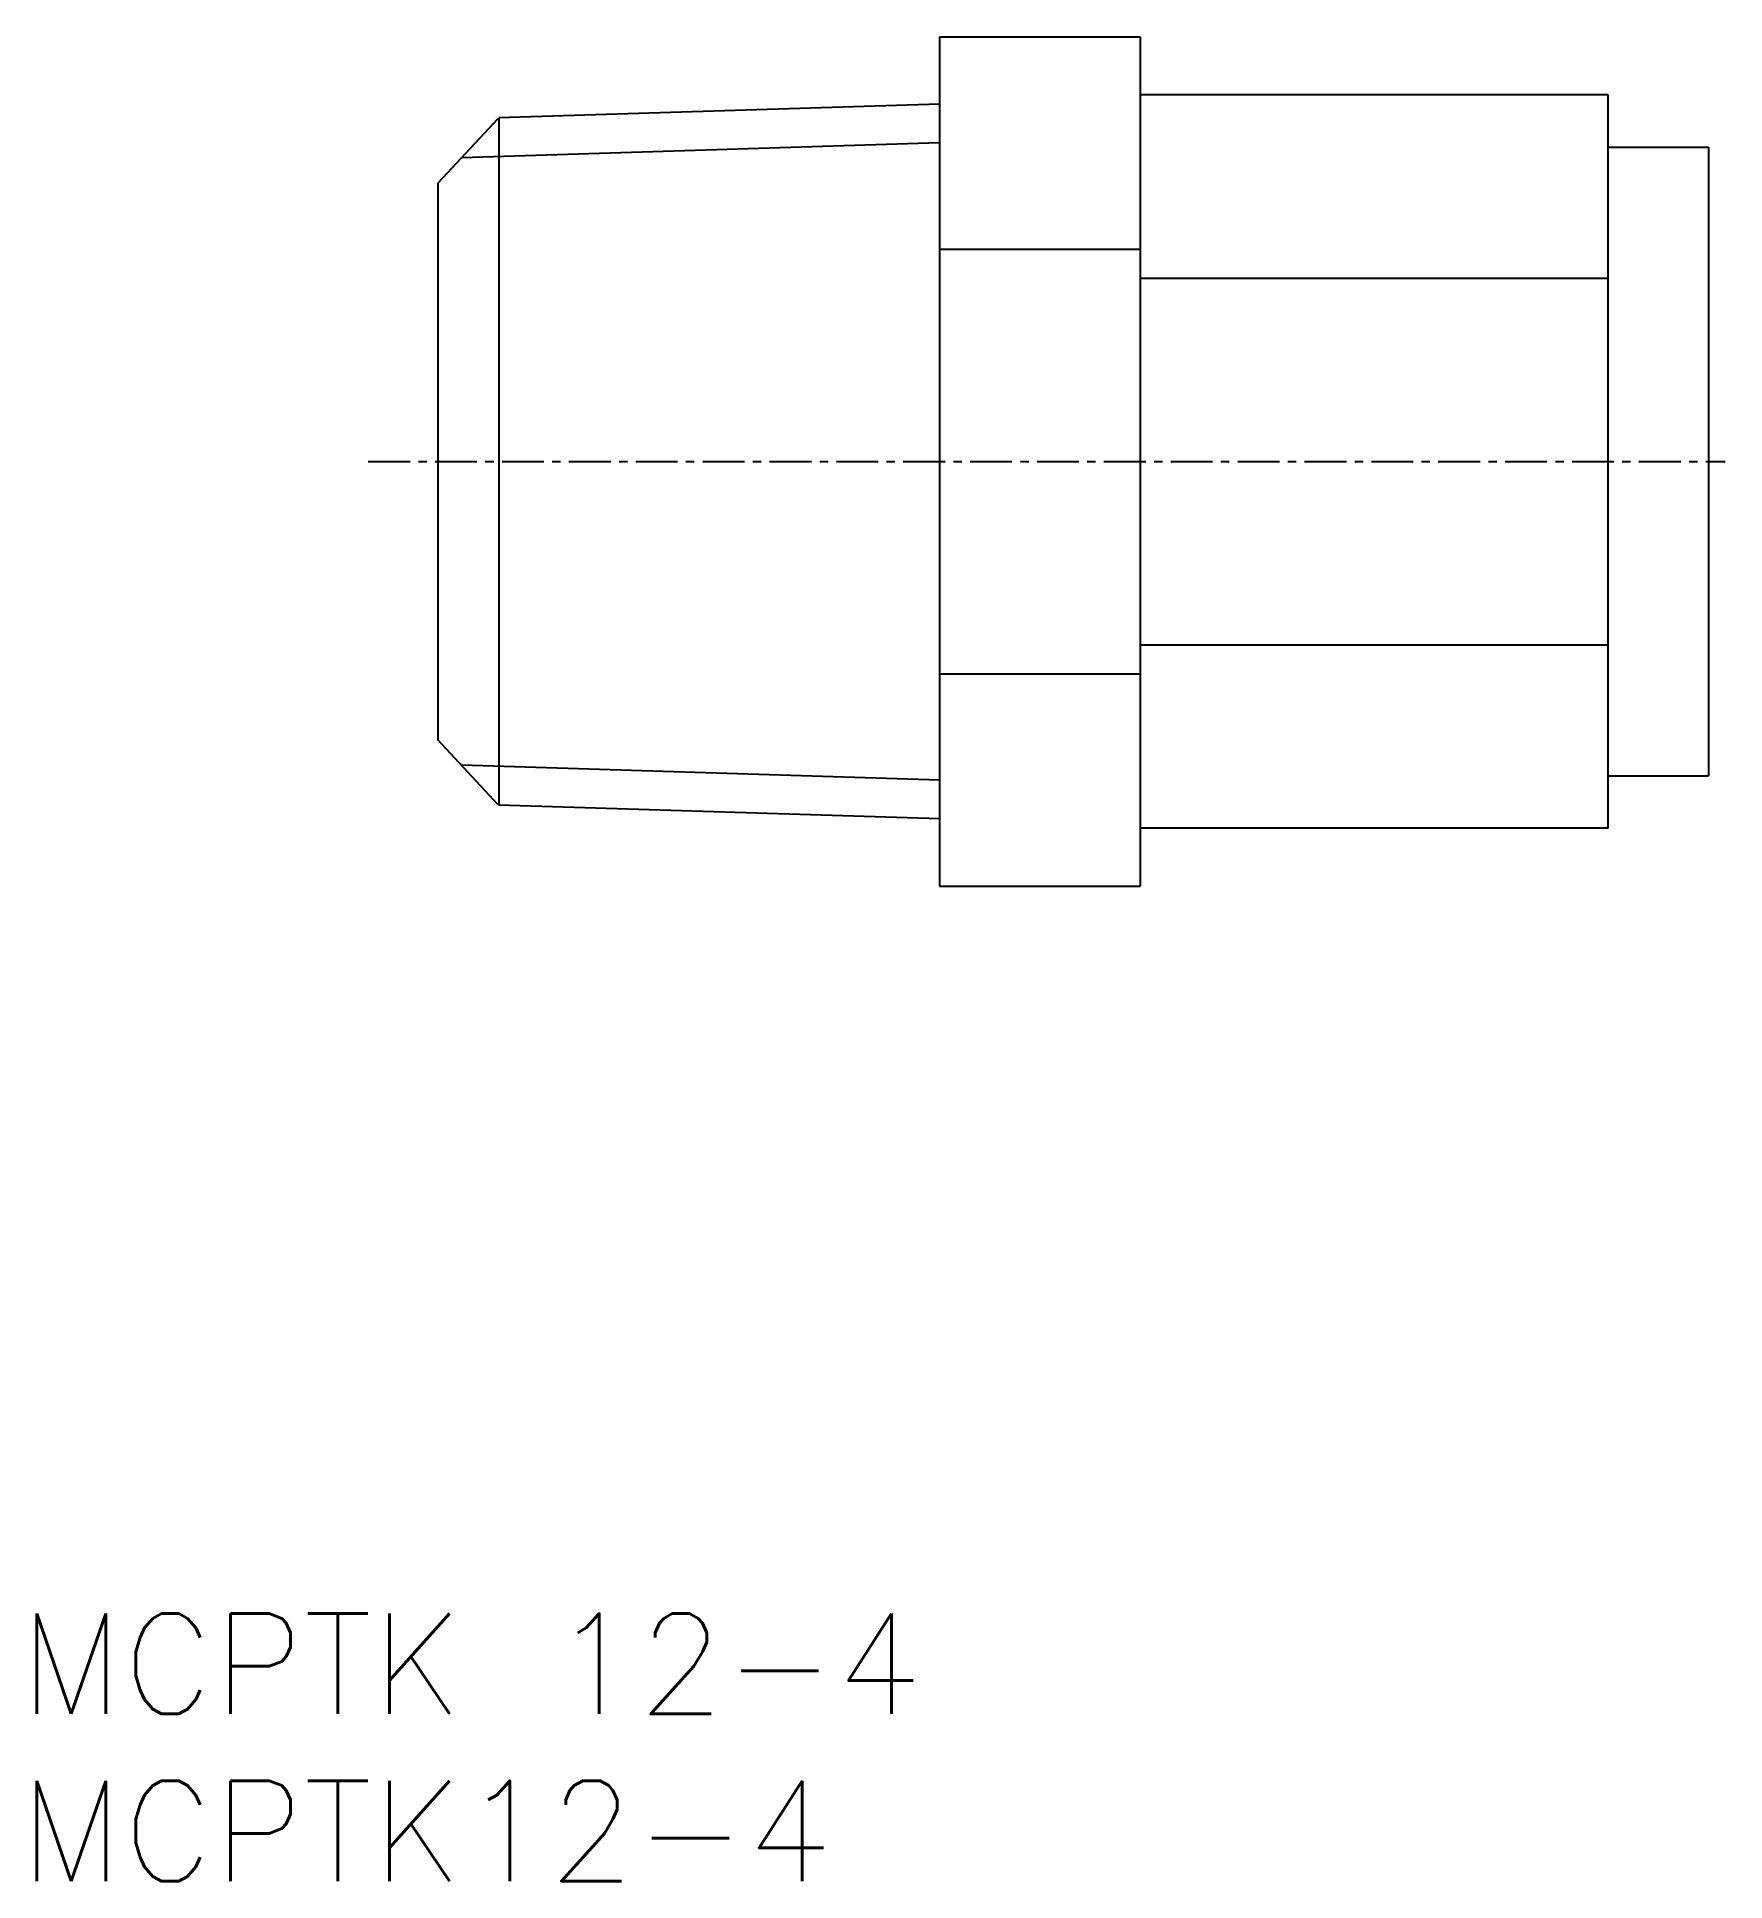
# Model space of a CAD drawing. Extents: x 0.5 to 51, y 0 to 55.2.
import ezdxf

# ---------------------------------------------------------------- set-up
doc = ezdxf.new("R2010")
doc.units = 0
doc.linetypes.add('CENTER', pattern=[2, 1.25, -0.25, 0.25, -0.25])
doc.layers.get('0').update_dxf_attribs({"linetype": 'CONTINUOUS'})
doc.layers.add('CENTER', color=1, linetype='CENTER')
doc.styles.get("Standard").update_dxf_attribs({"font": 'txt.shx'})

# ---------------------------------------------------------------- blocks, each defined once
blk = doc.blocks.new('*U2')
at = {"color": 7, "linetype": 'CONTINUOUS'}
blk.add_text('MCPTK12-4', height=3, dxfattribs=at).set_placement((0, 0))
blk = doc.blocks.new('*U3')
at = {"color": 7, "linetype": 'CONTINUOUS'}
blk.add_text('MCPTK 12-4', height=3, dxfattribs=at).set_placement((0, 5))

msp = doc.modelspace()

# ---------------------------------------------------------------- linework, layer by layer
at = {"color": 7, "linetype": 'CONTINUOUS'}
for p, q in [((27.504, 55.164), (27.504, 29.761)), ((27.504, 55.164), (33.504, 55.164)), ((33.504, 55.164), (33.504, 29.761)), ((27.504, 53.154), (14.325, 52.742)), ((47.504, 53.432), (33.504, 53.432)), ((47.504, 31.493), (47.504, 53.432)), ((14.303, 52.718), (12.504, 50.789)), ((14.325, 52.742), (14.325, 32.183)), ((47.504, 51.863), (50.504, 51.863)), ((50.504, 51.863), (50.504, 33.063)), ((12.504, 50.789), (12.504, 34.136)), ((27.504, 48.813), (33.504, 48.813)), ((33.504, 47.947), (47.504, 47.947)), ((33.504, 36.978), (47.504, 36.978)), ((27.504, 36.112), (33.504, 36.112)), ((14.303, 32.207), (12.504, 34.136)), ((47.504, 33.063), (50.504, 33.063)), ((27.504, 31.771), (14.325, 32.183)), ((47.504, 31.493), (33.504, 31.493)), ((27.504, 29.761), (33.504, 29.761))]:
    msp.add_line(p, q, dxfattribs=at)
at = {"color": 3, "linetype": 'CONTINUOUS'}
for p, q in [((27.504, 51.992), (13.209, 51.545)), ((27.504, 32.933), (13.209, 33.38))]:
    msp.add_line(p, q, dxfattribs=at)
at = {"layer": 'CENTER', "color": 1, "linetype": 'CENTER'}
msp.add_line((10.425, 42.463), (51.002, 42.463), dxfattribs=at)

# ---------------------------------------------------------------- block references
at = {"color": 7, "linetype": 'CONTINUOUS'}
for name in ['*U3', '*U2']:
    msp.add_blockref(name, (0, 0), dxfattribs=at)

doc.saveas('drawing.dxf')
